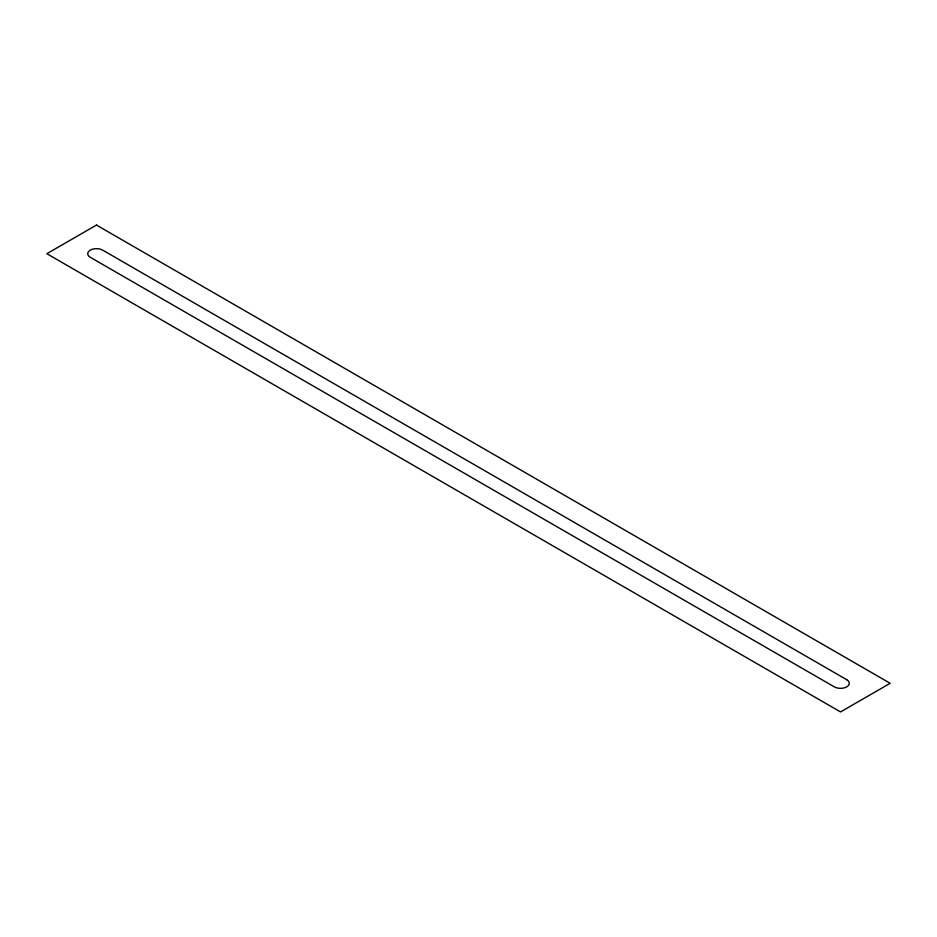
<?xml version="1.0" encoding="UTF-8"?>
<svg xmlns="http://www.w3.org/2000/svg" width="937" height="937" viewBox="0 0 937 937"><rect width="100%" height="100%" fill="white"/><g stroke="black" fill="none" stroke-linecap="round" stroke-linejoin="round"><path stroke-width="1.41" d="M846.743 679.712L102.66 250.12A8.761 5.06 0 0 0 90.257 250.12A8.761 5.06 0 0 0 90.257 257.277L834.34 686.88A8.761 5.06 0 0 0 846.743 686.88A8.761 5.06 0 0 0 846.743 679.723M96.464 225.067L46.85 253.704L840.536 711.933L890.15 683.296L96.464 225.067"/></g></svg>
